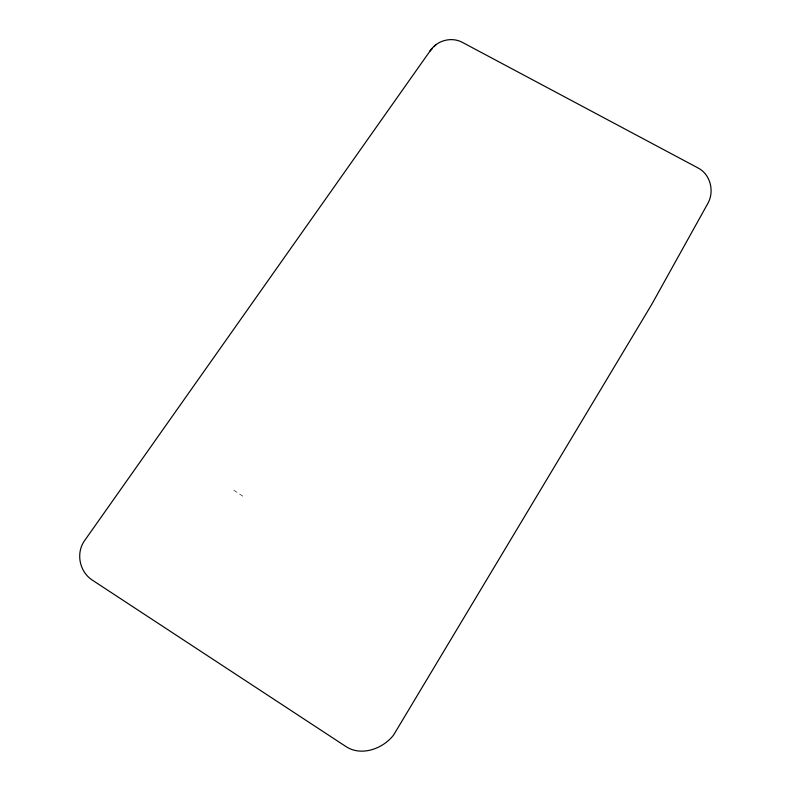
<?xml version="1.0" encoding="UTF-8"?>
<svg xmlns="http://www.w3.org/2000/svg" width="791" height="791" viewBox="0 0 791 791"><rect width="100%" height="100%" fill="white"/><g stroke="black" fill="none" stroke-linecap="round" stroke-linejoin="round"><path stroke-width="0.59" stroke-dasharray="3.96 2.97" d="M242.857 496.194L233.424 489.975"/><path stroke-width="1.19" d="M430.047 51L84.973 540.075C75.541 552.682 79.268 571.626 92.329 580.129L346.24 746.744C361.754 756.671 383.21 748.583 393.631 734.977L651.774 304.347L707.53 203.999C714.688 191.906 710.802 174.613 698.058 167.969L462.369 42.368C451.295 36.426 436.84 40.479 430.047 51L432.281 48.587M434.041 46.709L435.881 44.731"/></g></svg>
